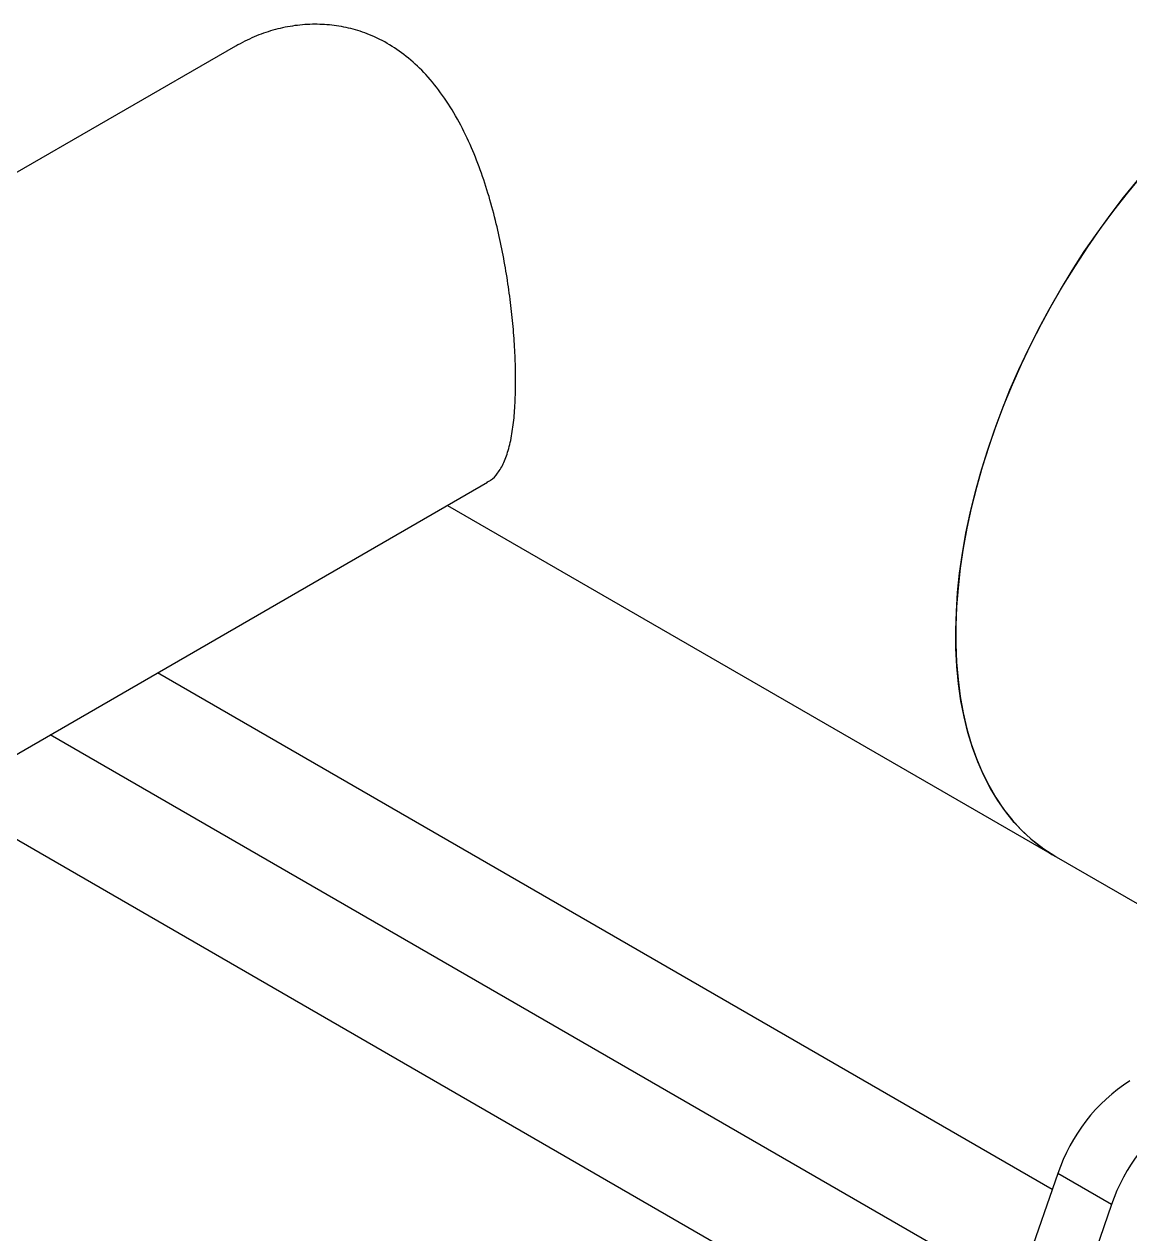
# Model space of a CAD drawing. Header units: inches. Extents: x 0.9 to 37.1, y -8.4 to 11.7.
# Drawn here: x 14.5719 to 14.7234, y 3.5828 to 3.7485 of the extents above; entities that cross this region are included whole.
import ezdxf

# ---------------------------------------------------------------- set-up
doc = ezdxf.new("R2010")
doc.units = ezdxf.units.IN
doc.header["$MEASUREMENT"] = 0

msp = doc.modelspace()

# ---------------------------------------------------------------- linework, layer by layer
at = {"color": 7, "linetype": 'Continuous', "lineweight": 25}
for p, q in [((14.60087, 3.74556), (14.52669, 3.70274)), ((14.5612, 3.64297), (14.63538, 3.6858)), ((14.62989, 3.68263), (14.7133, 3.63448)), ((14.71277, 3.58893), (14.59018, 3.6597)), ((14.70783, 3.57478), (14.57545, 3.6512)), ((14.70289, 3.56062), (14.56072, 3.64269)), ((14.7133, 3.63448), (14.74226, 3.61776)), ((14.71353, 3.59111), (14.67373, 3.47705)), ((14.7209, 3.58686), (14.71353, 3.59111)), ((14.7209, 3.58686), (14.6811, 3.47279))]:
    msp.add_line(p, q, dxfattribs=at)
at = {"color": 7, "linetype": 'Continuous', "lineweight": 25, "flags": 128}
for points in [[(14.7133, 3.63448), (14.71311, 3.63459), (14.71161, 3.63556), (14.71018, 3.63665), (14.70884, 3.63787), (14.70757, 3.6392), (14.70639, 3.64064), (14.7053, 3.64219), (14.7043, 3.64386), (14.70339, 3.64562), (14.70257, 3.64749), (14.70184, 3.64945), (14.70122, 3.65151), (14.70069, 3.65365), (14.70026, 3.65588), (14.69993, 3.65818), (14.6997, 3.66056), (14.69957, 3.66301), (14.69955, 3.66552), (14.69963, 3.66808), (14.6998, 3.6707), (14.70008, 3.67336), (14.70046, 3.67607), (14.70094, 3.67881), (14.70152, 3.68157), (14.70219, 3.68436), (14.70297, 3.68717), (14.70383, 3.68999), (14.70479, 3.69281), (14.70584, 3.69563), (14.70697, 3.69844), (14.7082, 3.70123), (14.7095, 3.70401), (14.71089, 3.70676), (14.71235, 3.70948), (14.71388, 3.71216), (14.71549, 3.7148), (14.71716, 3.71739), (14.7189, 3.71992), (14.7207, 3.7224), (14.72255, 3.7248), (14.72446, 3.72714)], [(14.72494, 3.72771), (14.72302, 3.72539), (14.72116, 3.72301), (14.71935, 3.72055), (14.71759, 3.71803), (14.7159, 3.71545), (14.71428, 3.71283), (14.71272, 3.71016), (14.71124, 3.70745), (14.70984, 3.7047), (14.70851, 3.70193), (14.70727, 3.69914), (14.70611, 3.69633), (14.70504, 3.69351), (14.70406, 3.69069), (14.70317, 3.68787), (14.70238, 3.68506), (14.70168, 3.68227), (14.70108, 3.67949), (14.70057, 3.67675), (14.70017, 3.67404), (14.69986, 3.67136), (14.69966, 3.66873), (14.69956, 3.66615), (14.69956, 3.66363), (14.69966, 3.66117), (14.69986, 3.65877), (14.70017, 3.65645), (14.70057, 3.6542), (14.70108, 3.65204), (14.70168, 3.64996), (14.70238, 3.64797), (14.70317, 3.64608), (14.70406, 3.64429), (14.70504, 3.6426), (14.70611, 3.64102), (14.70727, 3.63955), (14.70851, 3.63819), (14.70984, 3.63695), (14.71124, 3.63582), (14.71272, 3.63482), (14.7133, 3.63448)]]:
    msp.add_lwpolyline(points, dxfattribs=at)
at = {"color": 7, "linetype": 'Continuous', "lineweight": 25}
for centre in [(14.73659, 3.58339), (14.74395, 3.57914)]:
    msp.add_arc(centre, 0.02431, 122.8571, 161.4948, dxfattribs=at)
msp.add_open_spline([(14.63535, 3.68584), (14.63551, 3.68591), (14.63605, 3.68618), (14.63682, 3.68703), (14.63766, 3.68845), (14.63832, 3.69036), (14.6388, 3.69263), (14.6391, 3.69523), (14.63924, 3.69809), (14.63925, 3.70113), (14.63912, 3.7043), (14.63887, 3.70752), (14.6385, 3.71086), (14.63801, 3.71429), (14.63738, 3.71776), (14.63659, 3.72133), (14.63562, 3.72496), (14.63443, 3.7286), (14.633, 3.73217), (14.6313, 3.73561), (14.62928, 3.73884), (14.62705, 3.74164), (14.6246, 3.74395), (14.62201, 3.74579), (14.61934, 3.74714), (14.61667, 3.748), (14.61405, 3.74847), (14.61136, 3.74859), (14.60865, 3.74836), (14.60597, 3.74777), (14.60334, 3.74687), (14.60171, 3.74599), (14.60088, 3.74554)], degree=3, knots=[0, 0, 0, 0, 0.013888, 0.048988, 0.0867, 0.124542, 0.162226, 0.197046, 0.231996, 0.266806, 0.298348, 0.329992, 0.361544, 0.393498, 0.425544, 0.457512, 0.492687, 0.527961, 0.563137, 0.600871, 0.638733, 0.676431, 0.71107, 0.745847, 0.780476, 0.810852, 0.841325, 0.871717, 0.903493, 0.935353, 0.967142, 1, 1, 1, 1], dxfattribs=at)

doc.saveas('drawing.dxf')
